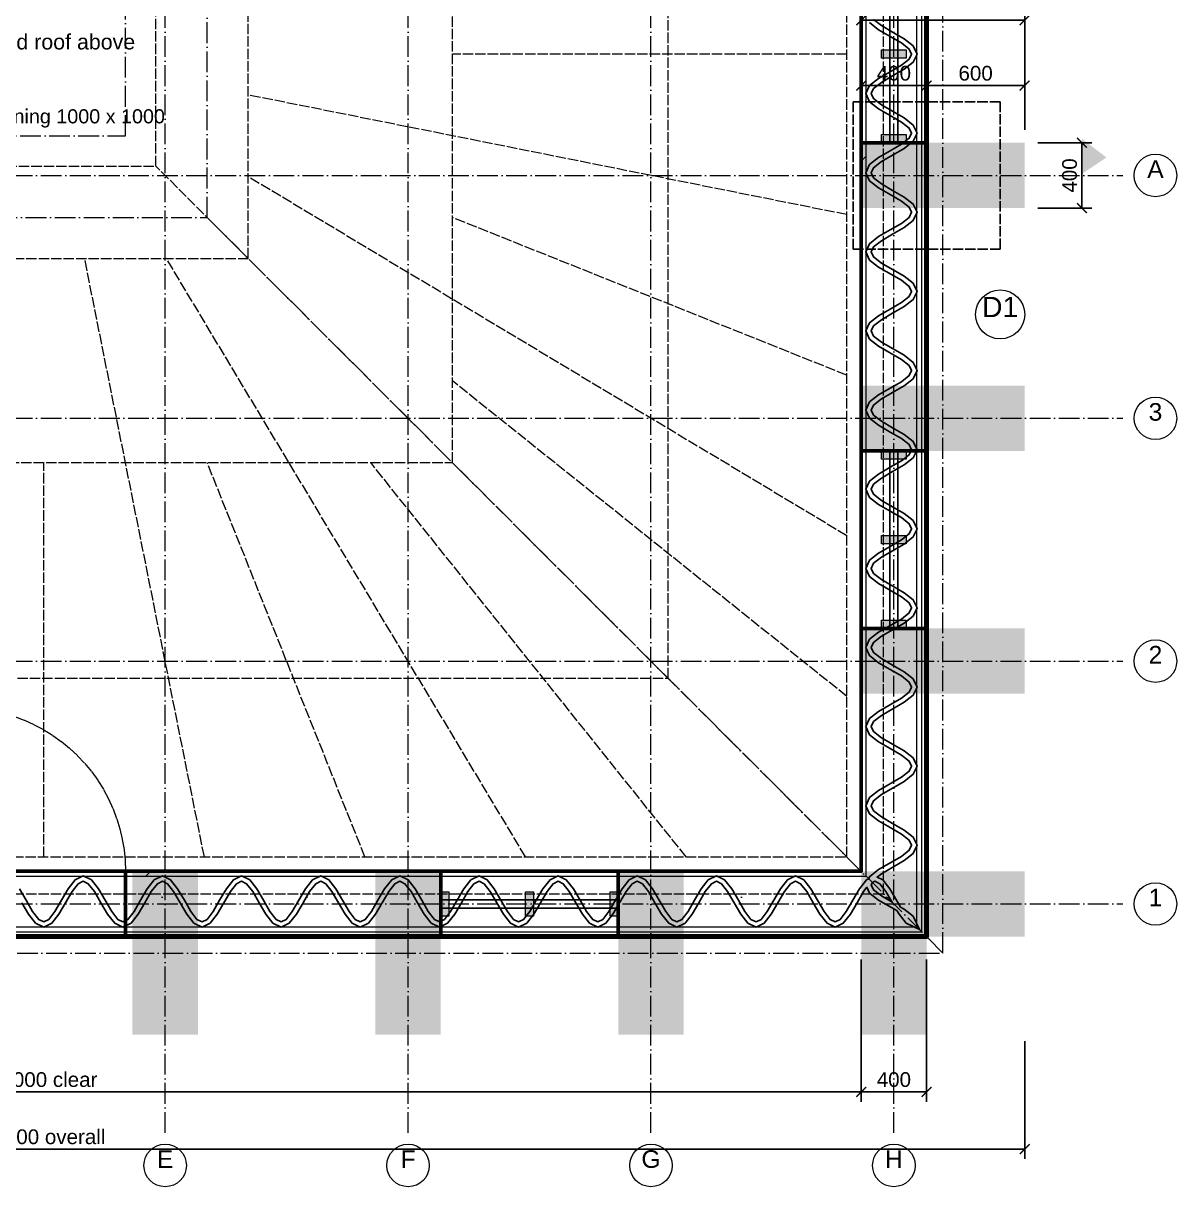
# Model space of a CAD drawing. Header units: millimetres. Extents: x 0 to 157872, y -2 to 14466.
# Drawn here: x 23955 to 31010, y 0 to 7118 of the extents above; entities that cross this region are included whole.
import ezdxf
from ezdxf.enums import TextEntityAlignment as Align

# ---------------------------------------------------------------- set-up
doc = ezdxf.new("R2010")
doc.units = ezdxf.units.MM
doc.linetypes.add('DASHDOT', pattern=[3.556, 2.54, -0.508, 0, -0.508])
doc.linetypes.add('DASHED', pattern=[1.524, 1.27, -0.254])
for name, color, linetype, lineweight in [('ANNOTATION', 4, 'CONTINUOUS', 18), ('BUTTRESS-SOLID', 7, 'CONTINUOUS', 25), ('DIMS', 3, 'CONTINUOUS', 18), ('HATCH-INSULATION', 7, 'Continuous', 9), ('HATCH-PRINTED', 7, 'CONTINUOUS', 9), ('HIDDEN-AXIS', 8, 'DASHED', 18), ('LINES', 7, 'CONTINUOUS', 25), ('OUTLINE-CUT', 7, 'CONTINUOUS', 50), ('OUTLINE-FINE', 7, 'CONTINUOUS', 25), ('PRINTED-BEAD', 7, 'CONTINUOUS', 25), ('TEXT', 7, 'CONTINUOUS', 18)]:
    doc.layers.add(name, color=color, linetype=linetype, lineweight=lineweight)
doc.styles.get("Standard").update_dxf_attribs({"font": 'arial.ttf'})
doc.dimstyles.new('PYR-1-50', dxfattribs={"dimscale": 50, "dimtxt": 1.8, "dimasz": 1.2, "dimexe": 1.2, "dimexo": 0.8, "dimgap": 0.6, "dimtad": 1, "dimdec": 0, "dimtxsty": 'Standard', "dimblk": 'ARCHTICK', "dimcen": 2.5, "dimclrd": 3, "dimclre": 3, "dimclrt": 7, "dimazin": 3, "dimtfac": 1, "dimtmove": 0, "dimatfit": 3})
pattern_1 = [(45, (0, 0), (-1425.35, 1425.35), [])]
pattern_2 = [(0, (0, 0), (442.913, 885.827), [0, -885.827])]

# ---------------------------------------------------------------- blocks, each defined once
blk = doc.blocks.new('_ARCHTICK')
at = {"color": 0, "linetype": 'BYBLOCK', "const_width": 0.15}
blk.add_lwpolyline([(-0.5, -0.5), (0.5, 0.5)], dxfattribs=at)

msp = doc.modelspace()

# ---------------------------------------------------------------- hatches: boundary and pattern name
at = {"layer": 'ANNOTATION', "ltscale": 50}
h = msp.add_hatch(color=7, dxfattribs=at)
h.dxf.hatch_style = 1
h.paths.add_polyline_path([(30430, 6197.1), (30430, 6412.1), (30580, 6297.1)])
at = {"layer": 'BUTTRESS-SOLID', "ltscale": 50}
h = msp.add_hatch(color=7, dxfattribs=at)
h.dxf.hatch_style = 1
h.paths.add_polyline_path([(29205, 6905), (29205, 6955), (29355, 6955), (29355, 6905)])
h = msp.add_hatch(color=7, dxfattribs=at)
h.dxf.hatch_style = 1
h.paths.add_polyline_path([(29205, 6387.1), (29205, 6437.1), (29355, 6437.1), (29355, 6387.1)])
h = msp.add_hatch(color=7, dxfattribs=at)
h.dxf.hatch_style = 1
h.paths.add_polyline_path([(30080, 5987.1), (29080, 5987.1), (29080, 6387.1), (29485, 6387.1), (30080, 6387.1)])
h = msp.add_hatch(color=7, dxfattribs=at)
h.dxf.hatch_style = 1
h.paths.add_polyline_path([(30080, 4501.4), (29485, 4501.4), (29080, 4501.4), (29080, 4901.4), (30080, 4901.4)])
h = msp.add_hatch(color=7, dxfattribs=at)
h.dxf.hatch_style = 1
h.paths.add_polyline_path([(29205, 4501.4), (29355, 4501.4), (29355, 4451.4), (29205, 4451.4)])
h = msp.add_hatch(color=7, dxfattribs=at)
h.dxf.hatch_style = 1
h.paths.add_polyline_path([(29205, 3983.6), (29355, 3983.6), (29355, 3933.6), (29205, 3933.6)])
h = msp.add_hatch(color=7, dxfattribs=at)
h.dxf.hatch_style = 1
h.paths.add_polyline_path([(29205, 3465.7), (29355, 3465.7), (29355, 3415.7), (29205, 3415.7)])
h = msp.add_hatch(color=7, dxfattribs=at)
h.dxf.hatch_style = 1
h.paths.add_polyline_path([(30080, 3415.7), (30080, 3015.7), (29080, 3015.7), (29080, 3415.7), (29485, 3415.7), (29485, 3415.7)])
h = msp.add_hatch(color=7, dxfattribs=at)
h.dxf.hatch_style = 1
h.paths.add_polyline_path([(24622.9, 930), (24622.9, 1930), (25022.9, 1930), (25022.9, 930)])
h = msp.add_hatch(color=7, dxfattribs=at)
h.dxf.hatch_style = 1
h.paths.add_polyline_path([(26508.6, 1930), (26508.6, 1525), (26508.6, 930), (26108.6, 930), (26108.6, 1930)])
h = msp.add_hatch(color=7, dxfattribs=at)
h.dxf.hatch_style = 1
h.paths.add_polyline_path([(27994.3, 1930), (27994.3, 930), (27594.3, 930), (27594.3, 1525), (27594.3, 1930)])
h = msp.add_hatch(color=7, dxfattribs=at)
h.dxf.hatch_style = 1
h.paths.add_polyline_path([(29080, 1530), (29080, 1930), (30080, 1930), (30080, 1530)])
h = msp.add_hatch(color=7, dxfattribs=at)
h.dxf.hatch_style = 1
h.paths.add_polyline_path([(29080, 930), (29080, 1930), (29480, 1930), (29480, 930)])
h = msp.add_hatch(color=7, dxfattribs=at)
h.dxf.hatch_style = 1
h.paths.add_polyline_path([(26558.6, 1805), (26558.6, 1655), (26508.6, 1655), (26508.6, 1805)])
h = msp.add_hatch(color=7, dxfattribs=at)
h.dxf.hatch_style = 1
h.paths.add_polyline_path([(27076.4, 1805), (27076.4, 1655), (27026.4, 1655), (27026.4, 1805)])
h = msp.add_hatch(color=7, dxfattribs=at)
h.dxf.hatch_style = 1
h.paths.add_polyline_path([(27594.3, 1805), (27594.3, 1655), (27544.3, 1655), (27544.3, 1805)])
at = {"layer": 'HATCH-INSULATION', "ltscale": 50}
h = msp.add_hatch(dxfattribs=at)
h.set_pattern_fill('DOTS', scale=23.622047)
h.set_pattern_definition(pattern_2)
h.paths.add_polyline_path([(29110, 6207.2), (29110, 6387.1), (29338.6, 6387.1), (29326.6, 6377.7), (29257.5, 6337.9), (29186.6, 6297), (29131.7, 6253.8)])
h = msp.add_hatch(dxfattribs=at)
h.set_pattern_fill('DOTS', scale=23.622047)
h.set_pattern_definition(pattern_2)
h.paths.add_polyline_path([(29420, 6387.1), (29420, 5965.1), (29398.3, 6011.7), (29343.4, 6055), (29272.5, 6095.8), (29203.4, 6135.6), (29155.8, 6173.1), (29141.5, 6203.9), (29155.8, 6234.6), (29203.4, 6272.1), (29272.5, 6311.9), (29343.4, 6352.8), (29387.1, 6387.1)])
h = msp.add_hatch(dxfattribs=at)
h.set_pattern_fill('DOTS', scale=23.622047)
h.set_pattern_definition(pattern_2)
h.paths.add_polyline_path([(29110, 5723.1), (29110, 6200.5), (29131.7, 6154), (29186.6, 6110.7), (29257.5, 6069.8), (29326.6, 6030), (29374.2, 5992.6), (29388.5, 5961.8), (29374.2, 5931), (29326.6, 5893.6), (29257.5, 5853.8), (29186.6, 5812.9), (29131.7, 5769.7)])
h = msp.add_hatch(dxfattribs=at)
h.set_pattern_fill('DOTS', scale=23.622047)
h.set_pattern_definition(pattern_2)
h.paths.add_polyline_path([(29420, 5481), (29398.3, 5527.6), (29343.4, 5570.9), (29203.4, 5651.5), (29155.8, 5689), (29141.5, 5719.8), (29155.8, 5750.5), (29203.4, 5788), (29272.5, 5827.8), (29343.4, 5868.7), (29398.3, 5911.9), (29420, 5958.5)])
h = msp.add_hatch(dxfattribs=at)
h.set_pattern_fill('DOTS', scale=23.622047)
h.set_pattern_definition(pattern_2)
h.paths.add_polyline_path([(29110, 5716.5), (29131.7, 5669.9), (29186.6, 5626.6), (29326.6, 5546), (29374.2, 5508.5), (29388.5, 5477.7), (29374.2, 5447), (29326.6, 5409.5), (29257.5, 5369.7), (29186.6, 5328.8), (29131.7, 5285.6), (29110, 5239)])
h = msp.add_hatch(dxfattribs=at)
h.set_pattern_fill('DOTS', scale=23.622047)
h.set_pattern_definition(pattern_2)
h.paths.add_polyline_path([(29420, 4997), (29398.3, 5043.5), (29343.4, 5086.8), (29203.4, 5167.5), (29155.8, 5204.9), (29141.5, 5235.7), (29155.8, 5266.5), (29203.4, 5303.9), (29272.5, 5343.7), (29343.4, 5384.6), (29398.3, 5427.8), (29420, 5474.4)])
h = msp.add_hatch(dxfattribs=at)
h.set_pattern_fill('DOTS', scale=23.622047)
h.set_pattern_definition(pattern_2)
h.paths.add_polyline_path([(29110, 5232.4), (29131.7, 5185.8), (29186.6, 5142.5), (29326.6, 5061.9), (29374.2, 5024.4), (29388.5, 4993.6), (29374.2, 4962.9), (29326.6, 4925.4), (29257.5, 4885.6), (29186.6, 4844.7), (29131.7, 4801.5), (29110, 4754.9)])
h = msp.add_hatch(dxfattribs=at)
h.set_pattern_fill('DOTS', scale=23.622047)
h.set_pattern_definition(pattern_2)
h.paths.add_polyline_path([(29420, 4990.3), (29420, 4512.9), (29398.3, 4559.5), (29343.4, 4602.7), (29272.5, 4643.6), (29203.4, 4683.4), (29155.8, 4720.8), (29141.5, 4751.6), (29155.8, 4782.4), (29203.4, 4819.8), (29272.5, 4859.6), (29343.4, 4900.5), (29398.3, 4943.7)])
h = msp.add_hatch(dxfattribs=at)
h.set_pattern_fill('DOTS', scale=23.622047)
h.set_pattern_definition(pattern_2)
h.paths.add_polyline_path([(29257.5, 4617.6), (29326.6, 4577.8), (29374.2, 4540.3), (29388.5, 4509.5), (29384.7, 4501.4), (29110, 4501.4), (29110, 4748.3), (29131.7, 4701.7), (29186.6, 4658.5)])
h = msp.add_hatch(dxfattribs=at)
h.set_pattern_fill('DOTS', scale=23.622047)
h.set_pattern_definition(pattern_2)
h.paths.add_polyline_path([(29417.8, 4501.4), (29420, 4506.2), (29420, 4501.4)])
h = msp.add_hatch(dxfattribs=at)
h.set_pattern_fill('DOTS', scale=23.622047)
h.set_pattern_definition(pattern_2)
h.paths.add_polyline_path([(29186.6, 3392.5), (29131.7, 3349.2), (29110, 3302.6), (29110, 3415.7), (29226.9, 3415.7)])
h = msp.add_hatch(dxfattribs=at)
h.set_pattern_fill('DOTS', scale=23.622047)
h.set_pattern_definition(pattern_2)
h.paths.add_polyline_path([(29398.3, 3107.2), (29343.4, 3150.4), (29272.5, 3191.3), (29203.4, 3231.1), (29155.8, 3268.5), (29141.5, 3299.3), (29155.8, 3330.1), (29203.4, 3367.5), (29287, 3415.7), (29420, 3415.7), (29420, 3060.6)])
h = msp.add_hatch(dxfattribs=at)
h.set_pattern_fill('DOTS', scale=23.622047)
h.set_pattern_definition(pattern_2)
h.paths.add_polyline_path([(29110, 3296), (29131.7, 3249.4), (29186.6, 3206.2), (29257.5, 3165.3), (29326.6, 3125.5), (29374.2, 3088), (29388.5, 3057.3), (29374.2, 3026.5), (29326.6, 2989), (29186.6, 2908.4), (29131.7, 2865.1), (29110, 2818.5)])
h = msp.add_hatch(dxfattribs=at)
h.set_pattern_fill('DOTS', scale=23.622047)
h.set_pattern_definition(pattern_2)
h.paths.add_polyline_path([(29420, 2576.5), (29398.3, 2623.1), (29343.4, 2666.3), (29272.5, 2707.2), (29203.4, 2747), (29155.8, 2784.5), (29141.5, 2815.2), (29155.8, 2846), (29203.4, 2883.5), (29343.4, 2964.1), (29398.3, 3007.4), (29420, 3054)])
h = msp.add_hatch(dxfattribs=at)
h.set_pattern_fill('DOTS', scale=23.622047)
h.set_pattern_definition(pattern_2)
h.paths.add_polyline_path([(29110, 2811.9), (29131.7, 2765.3), (29186.6, 2722.1), (29257.5, 2681.2), (29326.6, 2641.4), (29374.2, 2604), (29388.5, 2573.2), (29374.2, 2542.4), (29326.6, 2505), (29186.6, 2424.3), (29131.7, 2381), (29110, 2334.5)])
h = msp.add_hatch(dxfattribs=at)
h.set_pattern_fill('DOTS', scale=23.622047)
h.set_pattern_definition(pattern_2)
h.paths.add_polyline_path([(29420, 2092.4), (29398.3, 2139), (29343.4, 2182.2), (29272.5, 2223.1), (29203.4, 2262.9), (29155.8, 2300.4), (29141.5, 2331.1), (29155.8, 2361.9), (29203.4, 2399.4), (29343.4, 2480), (29398.3, 2523.3), (29420, 2569.9)])
h = msp.add_hatch(dxfattribs=at)
h.set_pattern_fill('DOTS', scale=23.622047)
h.set_pattern_definition(pattern_2)
h.paths.add_polyline_path([(29113, 1878.3), (29069.8, 1823.4), (29028.9, 1752.5), (28989.1, 1683.4), (28951.7, 1635.8), (28920.9, 1621.5), (28890.1, 1635.8), (28852.7, 1683.4), (28812.9, 1752.5), (28772, 1823.4), (28728.8, 1878.3), (28682.2, 1900), (29110, 1900), (29110, 2327.8), (29131.7, 2281.2), (29186.6, 2238), (29257.5, 2197.1), (29326.6, 2157.3), (29374.2, 2119.9), (29388.5, 2089.1), (29374.2, 2058.3), (29326.6, 2020.9), (29186.6, 1940.2), (29131.7, 1897), (29125.8, 1884.2)])
h = msp.add_hatch(dxfattribs=at)
h.set_pattern_fill('DOTS', scale=23.622047)
h.set_pattern_definition(pattern_2)
h.paths.add_polyline_path([(29420, 1608.3), (29398.3, 1654.9), (29343.4, 1698.1), (29320.8, 1711.2), (29297, 1752.5), (29256.1, 1823.4), (29212.9, 1878.3), (29177.4, 1894.8), (29203.4, 1915.3), (29343.4, 1996), (29398.3, 2039.2), (29420, 2085.8)])
h = msp.add_hatch(dxfattribs=at)
h.set_pattern_fill('DOTS', scale=23.622047)
h.set_pattern_definition(pattern_2)
h.paths.add_polyline_path([(24632.3, 1683.4), (24594.9, 1635.8), (24580, 1628.9), (24580, 1900), (24802.8, 1900), (24756.2, 1878.3), (24713, 1823.4), (24672.1, 1752.5)])
h = msp.add_hatch(dxfattribs=at)
h.set_pattern_fill('DOTS', scale=23.622047)
h.set_pattern_definition(pattern_2)
h.paths.add_polyline_path([(25044.9, 1590), (24580, 1590), (24580, 1595.9), (24614, 1611.7), (24657.2, 1666.6), (24698.1, 1737.5), (24737.9, 1806.6), (24775.4, 1854.2), (24806.1, 1868.5), (24836.9, 1854.2), (24874.4, 1806.6), (24914.2, 1737.5), (24955, 1666.6), (24998.3, 1611.7)])
h = msp.add_hatch(dxfattribs=at)
h.set_pattern_fill('DOTS', scale=23.622047)
h.set_pattern_definition(pattern_2)
h.paths.add_polyline_path([(24809.5, 1900), (25286.9, 1900), (25240.3, 1878.3), (25197.1, 1823.4), (25156.2, 1752.5), (25116.4, 1683.4), (25079, 1635.8), (25048.2, 1621.5), (25017.4, 1635.8), (24980, 1683.4), (24940.2, 1752.5), (24899.3, 1823.4), (24856, 1878.3)])
h = msp.add_hatch(dxfattribs=at)
h.set_pattern_fill('DOTS', scale=23.622047)
h.set_pattern_definition(pattern_2)
h.paths.add_polyline_path([(25529, 1590), (25051.5, 1590), (25098.1, 1611.7), (25141.3, 1666.6), (25182.2, 1737.5), (25222, 1806.6), (25259.5, 1854.2), (25290.2, 1868.5), (25321, 1854.2), (25358.5, 1806.6), (25398.3, 1737.5), (25439.1, 1666.6), (25482.4, 1611.7)])
h = msp.add_hatch(dxfattribs=at)
h.set_pattern_fill('DOTS', scale=23.622047)
h.set_pattern_definition(pattern_2)
h.paths.add_polyline_path([(25293.5, 1900), (25771, 1900), (25724.4, 1878.3), (25681.2, 1823.4), (25640.3, 1752.5), (25600.5, 1683.4), (25563, 1635.8), (25532.3, 1621.5), (25501.5, 1635.8), (25464, 1683.4), (25424.2, 1752.5), (25383.4, 1823.4), (25340.1, 1878.3)])
h = msp.add_hatch(dxfattribs=at)
h.set_pattern_fill('DOTS', scale=23.622047)
h.set_pattern_definition(pattern_2)
h.paths.add_polyline_path([(26013, 1590), (25535.6, 1590), (25582.2, 1611.7), (25625.4, 1666.6), (25666.3, 1737.5), (25706.1, 1806.6), (25743.5, 1854.2), (25774.3, 1868.5), (25805.1, 1854.2), (25842.5, 1806.6), (25882.3, 1737.5), (25923.2, 1666.6), (25966.5, 1611.7)])
h = msp.add_hatch(dxfattribs=at)
h.set_pattern_fill('DOTS', scale=23.622047)
h.set_pattern_definition(pattern_2)
h.paths.add_polyline_path([(25777.6, 1900), (26255.1, 1900), (26208.5, 1878.3), (26165.3, 1823.4), (26124.4, 1752.5), (26084.6, 1683.4), (26047.1, 1635.8), (26016.4, 1621.5), (25985.6, 1635.8), (25948.1, 1683.4), (25908.3, 1752.5), (25867.5, 1823.4), (25824.2, 1878.3)])
h = msp.add_hatch(dxfattribs=at)
h.set_pattern_fill('DOTS', scale=23.622047)
h.set_pattern_definition(pattern_2)
h.paths.add_polyline_path([(26497.1, 1590), (26019.7, 1590), (26066.3, 1611.7), (26109.5, 1666.6), (26150.4, 1737.5), (26190.2, 1806.6), (26227.6, 1854.2), (26258.4, 1868.5), (26289.2, 1854.2), (26326.6, 1806.6), (26366.4, 1737.5), (26407.3, 1666.6), (26450.5, 1611.7)])
h = msp.add_hatch(dxfattribs=at)
h.set_pattern_fill('DOTS', scale=23.622047)
h.set_pattern_definition(pattern_2)
h.paths.add_polyline_path([(26500.5, 1621.5), (26469.7, 1635.8), (26432.2, 1683.4), (26392.4, 1752.5), (26351.5, 1823.4), (26308.3, 1878.3), (26261.7, 1900), (26508.6, 1900), (26508.6, 1625.3)])
h = msp.add_hatch(dxfattribs=at)
h.set_pattern_fill('DOTS', scale=23.622047)
h.set_pattern_definition(pattern_2)
h.paths.add_polyline_path([(27617.5, 1823.4), (27594.3, 1783.1), (27594.3, 1900), (27707.4, 1900), (27660.8, 1878.3)])
h = msp.add_hatch(dxfattribs=at)
h.set_pattern_fill('DOTS', scale=23.622047)
h.set_pattern_definition(pattern_2)
h.paths.add_polyline_path([(27949.4, 1590), (27594.3, 1590), (27594.3, 1723), (27602.7, 1737.5), (27642.5, 1806.6), (27679.9, 1854.2), (27710.7, 1868.5), (27741.5, 1854.2), (27778.9, 1806.6), (27818.7, 1737.5), (27859.6, 1666.6), (27902.8, 1611.7)])
h = msp.add_hatch(dxfattribs=at)
h.set_pattern_fill('DOTS', scale=23.622047)
h.set_pattern_definition(pattern_2)
h.paths.add_polyline_path([(27714, 1900), (28191.5, 1900), (28144.9, 1878.3), (28101.6, 1823.4), (28060.8, 1752.5), (28021, 1683.4), (27983.5, 1635.8), (27952.7, 1621.5), (27922, 1635.8), (27884.5, 1683.4), (27844.7, 1752.5), (27803.8, 1823.4), (27760.6, 1878.3)])
h = msp.add_hatch(dxfattribs=at)
h.set_pattern_fill('DOTS', scale=23.622047)
h.set_pattern_definition(pattern_2)
h.paths.add_polyline_path([(28433.5, 1590), (27956, 1590), (28002.6, 1611.7), (28045.9, 1666.6), (28086.7, 1737.5), (28126.5, 1806.6), (28164, 1854.2), (28194.8, 1868.5), (28225.5, 1854.2), (28263, 1806.6), (28302.8, 1737.5), (28343.7, 1666.6), (28386.9, 1611.7)])
h = msp.add_hatch(dxfattribs=at)
h.set_pattern_fill('DOTS', scale=23.622047)
h.set_pattern_definition(pattern_2)
h.paths.add_polyline_path([(28198.1, 1900), (28675.5, 1900), (28629, 1878.3), (28585.7, 1823.4), (28544.8, 1752.5), (28505, 1683.4), (28467.6, 1635.8), (28436.8, 1621.5), (28406, 1635.8), (28368.6, 1683.4), (28328.8, 1752.5), (28287.9, 1823.4), (28244.7, 1878.3)])
h = msp.add_hatch(dxfattribs=at)
h.set_pattern_fill('DOTS', scale=23.622047)
h.set_pattern_definition(pattern_2)
h.paths.add_polyline_path([(28917.6, 1590), (28440.1, 1590), (28486.7, 1611.7), (28530, 1666.6), (28570.8, 1737.5), (28610.6, 1806.6), (28648.1, 1854.2), (28678.9, 1868.5), (28709.6, 1854.2), (28747.1, 1806.6), (28786.9, 1737.5), (28827.8, 1666.6), (28871, 1611.7)])
h = msp.add_hatch(dxfattribs=at)
h.set_pattern_fill('DOTS', scale=23.622047)
h.set_pattern_definition(pattern_2)
h.paths.add_polyline_path([(29163, 1868.5), (29193.7, 1854.2), (29231.2, 1806.6), (29268.9, 1741.1), (29203.4, 1778.8), (29155.8, 1816.3), (29141.5, 1847), (29148.3, 1861.7)])
h = msp.add_hatch(dxfattribs=at)
h.set_pattern_fill('DOTS', scale=23.622047)
h.set_pattern_definition(pattern_2)
h.paths.add_polyline_path([(28924.2, 1590), (28970.8, 1611.7), (29014, 1666.6), (29054.9, 1737.5), (29094.7, 1806.6), (29115.2, 1832.6), (29131.7, 1797.1), (29186.6, 1753.9), (29298.8, 1689.2), (29311.9, 1666.6), (29355.1, 1611.7), (29401.7, 1590)])
h = msp.add_hatch(dxfattribs=at)
h.set_pattern_fill('DOTS', scale=23.622047)
h.set_pattern_definition(pattern_2)
h.paths.add_polyline_path([(26503.8, 1590), (26508.6, 1592.2), (26508.6, 1590)])
at = {"layer": 'HATCH-PRINTED', "ltscale": 50}
h = msp.add_hatch(dxfattribs=at)
h.set_pattern_fill('ANSI31', scale=25.19685)
h.set_pattern_definition(pattern_1)
h.paths.add_polyline_path([(29108.5, 5719.8), (29110, 5716.5), (29110, 5239), (29108.5, 5235.7), (29110, 5232.4), (29110, 4754.9), (29108.5, 4751.6), (29110, 4748.3), (29110, 4501.4), (29080, 4501.4), (29080, 6387.1), (29110, 6387.1), (29110, 6207.2), (29108.5, 6203.9), (29110, 6200.5), (29110, 5723.1)])
h = msp.add_hatch(dxfattribs=at)
h.set_pattern_fill('ANSI31', scale=25.19685)
h.set_pattern_definition(pattern_1)
h.paths.add_polyline_path([(29420, 4997), (29420, 5474.4), (29421.5, 5477.7), (29420, 5481), (29420, 5958.5), (29421.5, 5961.8), (29420, 5965.1), (29420, 6387.1), (29480, 6387.1), (29480, 4501.4), (29420, 4501.4), (29420, 4506.2), (29421.5, 4509.5), (29420, 4512.9), (29420, 4990.3), (29421.5, 4993.6)])
h = msp.add_hatch(dxfattribs=at)
h.set_pattern_fill('ANSI31', scale=25.19685)
h.set_pattern_definition(pattern_1)
h.paths.add_polyline_path([(28920.9, 1588.5), (28924.2, 1590), (29401.7, 1590), (29435.9, 1574.1), (29420, 1608.3), (29420, 2085.8), (29421.5, 2089.1), (29420, 2092.4), (29420, 2569.9), (29421.5, 2573.2), (29420, 2576.5), (29420, 3054), (29421.5, 3057.3), (29420, 3060.6), (29420, 3415.7), (29480, 3415.7), (29480, 1530), (27594.3, 1530), (27594.3, 1590), (27949.4, 1590), (27952.7, 1588.5), (27956, 1590), (28433.5, 1590), (28436.8, 1588.5), (28440.1, 1590), (28917.6, 1590)])
h = msp.add_hatch(dxfattribs=at)
h.set_pattern_fill('ANSI31', scale=25.19685)
h.set_pattern_definition(pattern_1)
h.paths.add_polyline_path([(29080, 3415.7), (29110, 3415.7), (29110, 3302.6), (29108.5, 3299.3), (29110, 3296), (29110, 2818.5), (29108.5, 2815.2), (29110, 2811.9), (29110, 2334.5), (29108.5, 2331.1), (29110, 2327.8), (29110, 1900), (28682.2, 1900), (28678.9, 1901.5), (28675.5, 1900), (28198.1, 1900), (28194.8, 1901.5), (28191.5, 1900), (27714, 1900), (27710.7, 1901.5), (27707.4, 1900), (27594.3, 1900), (27594.3, 1930), (29080, 1930)])
h = msp.add_hatch(dxfattribs=at)
h.set_pattern_fill('ANSI31', scale=25.19685)
h.set_pattern_definition(pattern_1)
h.paths.add_polyline_path([(24809.5, 1900), (24806.1, 1901.5), (24802.8, 1900), (24580, 1900), (24580, 1930), (26508.6, 1930), (26508.6, 1900), (26261.7, 1900), (26258.4, 1901.5), (26255.1, 1900), (25777.6, 1900), (25774.3, 1901.5), (25771, 1900), (25293.5, 1900), (25290.2, 1901.5), (25286.9, 1900)])
h = msp.add_hatch(dxfattribs=at)
h.set_pattern_fill('ANSI31', scale=25.19685)
h.set_pattern_definition(pattern_1)
h.paths.add_polyline_path([(26016.4, 1588.5), (26019.7, 1590), (26497.1, 1590), (26500.5, 1588.5), (26503.8, 1590), (26508.6, 1590), (26508.6, 1530), (24580, 1530), (24580, 1590), (25044.9, 1590), (25048.2, 1588.5), (25051.5, 1590), (25529, 1590), (25532.3, 1588.5), (25535.6, 1590), (26013, 1590)])

# ---------------------------------------------------------------- linework, layer by layer
at = {"layer": 'ANNOTATION', "lineweight": 18, "ltscale": 50}
for centre, radius in [((30880, 6187.1), 130), ((29930, 5337.1), 150), ((30880, 4701.4), 130), ((30880, 3215.7), 130), ((30880, 1730), 130), ((24822.9, 130), 130), ((26308.6, 130), 130), ((27794.3, 130), 130), ((29280, 130), 130)]:
    msp.add_circle(centre, radius, dxfattribs=at)
at = {"layer": 'HIDDEN-AXIS', "linetype": 'DASHDOT', "lineweight": 13, "ltscale": 50}
for points in [[(24822.9, 330), (24822.9, 13530)], [(26308.6, 330), (26308.6, 13530)], [(27794.3, 330), (27794.3, 13530)], [(29280, 330), (29280, 13530)], [(17480, 6187.1), (30680, 6187.1)], [(17480, 4701.4), (30680, 4701.4)], [(17480, 3215.7), (30680, 3215.7)], [(17480, 1730), (30680, 1730)]]:
    msp.add_lwpolyline(points, dxfattribs=at)
at = {"layer": 'HIDDEN-AXIS', "linetype": 'DASHDOT', "lineweight": 20, "ltscale": 50}
for points in [[(18580, 1430), (29580, 1430), (29580, 12430), (18580, 12430), (18580, 1430)], [(23080, 5930), (25080, 5930), (25080, 7930), (23080, 7930), (23080, 5930)], [(23580, 6430), (24580, 6430), (24580, 7430), (23580, 7430), (23580, 6430)], [(29580, 1430), (25080, 5930)]]:
    msp.add_lwpolyline(points, dxfattribs=at)
at = {"layer": 'HIDDEN-AXIS', "linetype": 'DASHED', "lineweight": 20, "ltscale": 50}
for points in [[(18942.5, 1792.5), (29217.5, 1792.5), (29217.5, 12067.5), (18942.5, 12067.5), (18942.5, 1792.5)], [(19167.5, 2017.5), (28992.5, 2017.5), (28992.5, 11842.5), (19167.5, 11842.5), (19167.5, 2017.5)], [(20261.2, 3111.2), (27898.8, 3111.2), (27898.8, 10748.8), (20261.2, 10748.8), (20261.2, 3111.2)], [(21580, 4430), (26580, 4430), (26580, 9430), (21580, 9430), (21580, 4430)], [(22830, 5680), (25330, 5680), (25330, 8180), (22830, 8180), (22830, 5680)], [(23394.5, 6244.5), (24765.5, 6244.5), (24765.5, 7615.5), (23394.5, 7615.5), (23394.5, 6244.5)], [(28992.5, 6930), (26580, 6930)], [(28992.5, 5947.5), (25330, 6680)], [(28992.5, 2017.5), (24765.5, 6244.5)], [(28992.5, 3982.5), (25330, 6180)], [(28992.5, 4965), (26580, 5930)], [(25062.5, 2017.5), (24330, 5680)], [(27027.5, 2017.5), (24830, 5680)], [(28992.5, 3000), (26580, 4930)], [(24080, 2017.5), (24080, 4430)], [(26045, 2017.5), (25080, 4430)], [(28010, 2017.5), (26080, 4430)]]:
    msp.add_lwpolyline(points, dxfattribs=at)
at = {"layer": 'HIDDEN-AXIS', "linetype": 'DASHED', "lineweight": 25, "ltscale": 50}
msp.add_lwpolyline([(29030, 5737.1), (29930, 5737.1), (29930, 6637.1), (29030, 6637.1), (29030, 5737.1)], dxfattribs=at)
at = {"layer": 'HIDDEN-AXIS', "linetype": 'DASHDOT', "lineweight": 50, "ltscale": 50}
msp.add_lwpolyline([(30430, 6187.1), (30430, 6187.1)], dxfattribs=at)
at = {"layer": 'HIDDEN-AXIS', "linetype": 'DASHED', "lineweight": 15, "ltscale": 50}
msp.add_lwpolyline([(23901.4, 2876.9), (23962.7, 2853.9), (24022.3, 2826.9), (24080, 2796), (24135.6, 2761.5), (24188.8, 2723.4), (24239.3, 2681.8), (24287.1, 2637.1), (24331.8, 2589.3), (24373.4, 2538.8), (24411.5, 2485.6), (24446, 2430), (24476.9, 2372.3), (24503.9, 2312.7), (24526.9, 2251.4), (24545.9, 2188.8), (24560.8, 2125.1), (24571.4, 2060.5), (24577.9, 1995.4), (24580, 1930)], dxfattribs=at)
at = {"layer": 'LINES', "lineweight": 25, "ltscale": 50}
for points in [[(29255, 6387.1), (29255, 7472.9)], [(29305, 6387.1), (29305, 7472.9)], [(29255, 3415.7), (29255, 4501.4)], [(29305, 3415.7), (29305, 4501.4)], [(26508.6, 1755), (27594.3, 1755)], [(26508.6, 1705), (27594.3, 1705)]]:
    msp.add_lwpolyline(points, dxfattribs=at)
at = {"layer": 'LINES', "lineweight": 50, "ltscale": 50}
for points in [[(29080, 6387.1), (29480, 6387.1)], [(29080, 4501.4), (29480, 4501.4)], [(29080, 3415.7), (29480, 3415.7)], [(24580, 1930), (24580, 1530)], [(26508.6, 1930), (26508.6, 1530)], [(27594.3, 1930), (27594.3, 1530)]]:
    msp.add_lwpolyline(points, dxfattribs=at)
at = {"layer": 'OUTLINE-CUT', "lineweight": 100, "ltscale": 50}
msp.add_lwpolyline([(18680, 1530), (29480, 1530), (29480, 12330), (18680, 12330)], close=True, dxfattribs=at)
at = {"layer": 'OUTLINE-CUT', "lineweight": 50, "ltscale": 50}
msp.add_lwpolyline([(19080, 1930), (29080, 1930), (29080, 11930), (19080, 11930)], close=True, dxfattribs=at)
at = {"layer": 'OUTLINE-FINE', "lineweight": 9, "ltscale": 50}
msp.add_lwpolyline([(18710, 1560), (29450, 1560), (29450, 12300), (18710, 12300)], close=True, dxfattribs=at)
at = {"layer": 'OUTLINE-FINE', "lineweight": 15, "ltscale": 50}
for points in [[(18740, 1590), (29420, 1590), (29420, 12270), (18740, 12270)], [(19050, 1900), (29110, 1900), (29110, 11960), (19050, 11960)]]:
    msp.add_lwpolyline(points, close=True, dxfattribs=at)
at = {"layer": 'OUTLINE-FINE', "lineweight": 20, "ltscale": 50}
for points in [[(29205, 6905), (29205, 6955), (29355, 6955), (29355, 6905)], [(29205, 6387.1), (29205, 6437.1), (29355, 6437.1), (29355, 6387.1)], [(29205, 4451.4), (29205, 4501.4), (29355, 4501.4), (29355, 4451.4)], [(29205, 3933.6), (29205, 3983.6), (29355, 3983.6), (29355, 3933.6)], [(29205, 3415.7), (29205, 3465.7), (29355, 3465.7), (29355, 3415.7)], [(26508.6, 1805), (26558.6, 1805), (26558.6, 1655), (26508.6, 1655)], [(27026.4, 1805), (27076.4, 1805), (27076.4, 1655), (27026.4, 1655)], [(27544.3, 1805), (27594.3, 1805), (27594.3, 1655), (27544.3, 1655)]]:
    msp.add_lwpolyline(points, close=True, dxfattribs=at)
at = {"layer": 'PRINTED-BEAD', "lineweight": 25, "ltscale": 50}
for points in [[(23931.1, 1823.4), (23972, 1752.5), (24011.8, 1683.4), (24049.2, 1635.8), (24080, 1621.5), (24110.8, 1635.8), (24148.2, 1683.4), (24188, 1752.5), (24228.9, 1823.4), (24272.1, 1878.3), (24322, 1901.5), (24372, 1878.3), (24415.2, 1823.4), (24456.1, 1752.5), (24495.9, 1683.4), (24533.3, 1635.8), (24564.1, 1621.5), (24594.9, 1635.8), (24632.3, 1683.4), (24672.1, 1752.5), (24713, 1823.4), (24756.2, 1878.3), (24806.1, 1901.5), (24856, 1878.3), (24899.3, 1823.4), (24940.2, 1752.5), (24980, 1683.4), (25017.4, 1635.8), (25048.2, 1621.5), (25079, 1635.8), (25116.4, 1683.4), (25156.2, 1752.5), (25197.1, 1823.4), (25240.3, 1878.3), (25290.2, 1901.5), (25340.1, 1878.3), (25383.4, 1823.4), (25424.2, 1752.5), (25464, 1683.4), (25501.5, 1635.8), (25532.3, 1621.5), (25563, 1635.8), (25600.5, 1683.4), (25640.3, 1752.5), (25681.2, 1823.4), (25724.4, 1878.3), (25774.3, 1901.5), (25824.2, 1878.3), (25867.5, 1823.4), (25908.3, 1752.5), (25948.1, 1683.4), (25985.6, 1635.8), (26016.4, 1621.5), (26047.1, 1635.8), (26084.6, 1683.4), (26124.4, 1752.5), (26165.3, 1823.4), (26208.5, 1878.3), (26258.4, 1901.5), (26308.3, 1878.3), (26351.5, 1823.4), (26392.4, 1752.5), (26432.2, 1683.4), (26469.7, 1635.8), (26500.5, 1621.5), (26531.2, 1635.8), (26568.7, 1683.4), (26608.5, 1752.5), (26649.4, 1823.4), (26692.6, 1878.3), (26742.5, 1901.5), (26792.4, 1878.3), (26835.6, 1823.4), (26876.5, 1752.5), (26916.3, 1683.4), (26953.8, 1635.8), (26984.5, 1621.5), (27015.3, 1635.8), (27052.8, 1683.4), (27092.6, 1752.5), (27133.5, 1823.4), (27176.7, 1878.3), (27226.6, 1901.5), (27276.5, 1878.3), (27319.7, 1823.4), (27360.6, 1752.5), (27400.4, 1683.4), (27437.9, 1635.8), (27468.6, 1621.5), (27499.4, 1635.8), (27536.9, 1683.4), (27576.7, 1752.5), (27617.5, 1823.4), (27660.8, 1878.3), (27710.7, 1901.5), (27760.6, 1878.3), (27803.8, 1823.4), (27844.7, 1752.5), (27884.5, 1683.4), (27922, 1635.8), (27952.7, 1621.5), (27983.5, 1635.8), (28021, 1683.4), (28060.8, 1752.5), (28101.6, 1823.4), (28144.9, 1878.3), (28194.8, 1901.5), (28244.7, 1878.3), (28287.9, 1823.4), (28328.8, 1752.5), (28368.6, 1683.4), (28406, 1635.8), (28436.8, 1621.5), (28467.6, 1635.8), (28505, 1683.4), (28544.8, 1752.5), (28585.7, 1823.4), (28629, 1878.3), (28678.9, 1901.5), (28728.8, 1878.3), (28772, 1823.4), (28812.9, 1752.5), (28852.7, 1683.4), (28890.1, 1635.8), (28920.9, 1621.5), (28951.7, 1635.8), (28989.1, 1683.4), (29028.9, 1752.5), (29069.8, 1823.4), (29113, 1878.3), (29125.8, 1884.2), (29131.7, 1897), (29186.6, 1940.2), (29326.6, 2020.9), (29374.2, 2058.3), (29388.5, 2089.1), (29374.2, 2119.9), (29326.6, 2157.3), (29257.5, 2197.1), (29186.6, 2238), (29131.7, 2281.2), (29108.5, 2331.1), (29131.7, 2381), (29186.6, 2424.3), (29326.6, 2505), (29374.2, 2542.4), (29388.5, 2573.2), (29374.2, 2604), (29326.6, 2641.4), (29257.5, 2681.2), (29186.6, 2722.1), (29131.7, 2765.3), (29108.5, 2815.2), (29131.7, 2865.1), (29186.6, 2908.4), (29326.6, 2989), (29374.2, 3026.5), (29388.5, 3057.3), (29374.2, 3088), (29326.6, 3125.5), (29257.5, 3165.3), (29186.6, 3206.2), (29131.7, 3249.4), (29108.5, 3299.3), (29131.7, 3349.2), (29186.6, 3392.5), (29326.6, 3473.1), (29374.2, 3510.6), (29388.5, 3541.4), (29374.2, 3572.1), (29326.6, 3609.6), (29186.6, 3690.3), (29131.7, 3733.5), (29108.5, 3783.4), (29131.7, 3833.3), (29186.6, 3876.5), (29257.5, 3917.4), (29326.6, 3957.2), (29374.2, 3994.7), (29388.5, 4025.5), (29374.2, 4056.2), (29326.6, 4093.7), (29257.5, 4133.5), (29186.6, 4174.4), (29131.7, 4217.6), (29108.5, 4267.5), (29131.7, 4317.4), (29186.6, 4360.6), (29257.5, 4401.5), (29326.6, 4441.3), (29374.2, 4478.8), (29388.5, 4509.5), (29374.2, 4540.3), (29326.6, 4577.8), (29257.5, 4617.6), (29186.6, 4658.5), (29131.7, 4701.7), (29108.5, 4751.6), (29131.7, 4801.5), (29186.6, 4844.7), (29257.5, 4885.6), (29326.6, 4925.4), (29374.2, 4962.9), (29388.5, 4993.6), (29374.2, 5024.4), (29326.6, 5061.9), (29186.6, 5142.5), (29131.7, 5185.8), (29108.5, 5235.7), (29131.7, 5285.6), (29186.6, 5328.8), (29257.5, 5369.7), (29326.6, 5409.5), (29374.2, 5447), (29388.5, 5477.7), (29374.2, 5508.5), (29326.6, 5546), (29186.6, 5626.6), (29131.7, 5669.9), (29108.5, 5719.8), (29131.7, 5769.7), (29186.6, 5812.9), (29257.5, 5853.8), (29326.6, 5893.6), (29374.2, 5931), (29388.5, 5961.8), (29374.2, 5992.6), (29326.6, 6030), (29257.5, 6069.8), (29186.6, 6110.7), (29131.7, 6154), (29108.5, 6203.9), (29131.7, 6253.8), (29186.6, 6297), (29257.5, 6337.9), (29326.6, 6377.7), (29374.2, 6415.1), (29388.5, 6445.9), (29374.2, 6476.7), (29326.6, 6514.1), (29257.5, 6553.9), (29186.6, 6594.8), (29131.7, 6638), (29108.5, 6688), (29131.7, 6737.9), (29186.6, 6781.1), (29257.5, 6822), (29326.6, 6861.8), (29374.2, 6899.2), (29388.5, 6930), (29374.2, 6960.8), (29326.6, 6998.2), (29257.5, 7038), (29186.6, 7078.9), (29131.7, 7122.1)], [(29155.8, 7141.3), (29203.4, 7103.8), (29272.5, 7064), (29343.4, 7023.1), (29398.3, 6979.9), (29421.5, 6930), (29398.3, 6880.1), (29343.4, 6836.9), (29272.5, 6796), (29203.4, 6756.2), (29155.8, 6718.7), (29141.5, 6688), (29155.8, 6657.2), (29203.4, 6619.7), (29272.5, 6579.9), (29343.4, 6539), (29398.3, 6495.8), (29421.5, 6445.9), (29398.3, 6396), (29343.4, 6352.8), (29272.5, 6311.9), (29203.4, 6272.1), (29155.8, 6234.6), (29141.5, 6203.9), (29155.8, 6173.1), (29203.4, 6135.6), (29272.5, 6095.8), (29343.4, 6055), (29398.3, 6011.7), (29421.5, 5961.8), (29398.3, 5911.9), (29343.4, 5868.7), (29272.5, 5827.8), (29203.4, 5788), (29155.8, 5750.5), (29141.5, 5719.8), (29155.8, 5689), (29203.4, 5651.5), (29343.4, 5570.9), (29398.3, 5527.6), (29421.5, 5477.7), (29398.3, 5427.8), (29343.4, 5384.6), (29272.5, 5343.7), (29203.4, 5303.9), (29155.8, 5266.5), (29141.5, 5235.7), (29155.8, 5204.9), (29203.4, 5167.5), (29343.4, 5086.8), (29398.3, 5043.5), (29421.5, 4993.6), (29398.3, 4943.7), (29343.4, 4900.5), (29272.5, 4859.6), (29203.4, 4819.8), (29155.8, 4782.4), (29141.5, 4751.6), (29155.8, 4720.8), (29203.4, 4683.4), (29272.5, 4643.6), (29343.4, 4602.7), (29398.3, 4559.5), (29421.5, 4509.5), (29398.3, 4459.6), (29343.4, 4416.4), (29272.5, 4375.5), (29203.4, 4335.7), (29155.8, 4298.3), (29141.5, 4267.5), (29155.8, 4236.7), (29203.4, 4199.3), (29272.5, 4159.5), (29343.4, 4118.6), (29398.3, 4075.4), (29421.5, 4025.5), (29398.3, 3975.5), (29343.4, 3932.3), (29272.5, 3891.4), (29203.4, 3851.6), (29155.8, 3814.2), (29141.5, 3783.4), (29155.8, 3752.6), (29203.4, 3715.2), (29343.4, 3634.5), (29398.3, 3591.3), (29421.5, 3541.4), (29398.3, 3491.5), (29343.4, 3448.2), (29203.4, 3367.5), (29155.8, 3330.1), (29141.5, 3299.3), (29155.8, 3268.5), (29203.4, 3231.1), (29272.5, 3191.3), (29343.4, 3150.4), (29398.3, 3107.2), (29421.5, 3057.3), (29398.3, 3007.4), (29343.4, 2964.1), (29203.4, 2883.5), (29155.8, 2846), (29141.5, 2815.2), (29155.8, 2784.5), (29203.4, 2747), (29272.5, 2707.2), (29343.4, 2666.3), (29398.3, 2623.1), (29421.5, 2573.2), (29398.3, 2523.3), (29343.4, 2480), (29203.4, 2399.4), (29155.8, 2361.9), (29141.5, 2331.1), (29155.8, 2300.4), (29203.4, 2262.9), (29272.5, 2223.1), (29343.4, 2182.2), (29398.3, 2139), (29421.5, 2089.1), (29398.3, 2039.2), (29343.4, 1996), (29203.4, 1915.3), (29177.4, 1894.8), (29212.9, 1878.3), (29256.1, 1823.4), (29297, 1752.5), (29320.8, 1711.2), (29343.4, 1698.1), (29398.3, 1654.9), (29435.9, 1574.1), (29355.1, 1611.7), (29311.9, 1666.6), (29298.8, 1689.2), (29186.6, 1753.9), (29131.7, 1797.1), (29115.2, 1832.6), (29094.7, 1806.6), (29054.9, 1737.5), (29014, 1666.6), (28970.8, 1611.7), (28920.9, 1588.5), (28871, 1611.7), (28827.8, 1666.6), (28786.9, 1737.5), (28747.1, 1806.6), (28709.6, 1854.2), (28678.9, 1868.5), (28648.1, 1854.2), (28610.6, 1806.6), (28570.8, 1737.5), (28530, 1666.6), (28486.7, 1611.7), (28436.8, 1588.5), (28386.9, 1611.7), (28343.7, 1666.6), (28302.8, 1737.5), (28263, 1806.6), (28225.5, 1854.2), (28194.8, 1868.5), (28164, 1854.2), (28126.5, 1806.6), (28086.7, 1737.5), (28045.9, 1666.6), (28002.6, 1611.7), (27952.7, 1588.5), (27902.8, 1611.7), (27859.6, 1666.6), (27818.7, 1737.5), (27778.9, 1806.6), (27741.5, 1854.2), (27710.7, 1868.5), (27679.9, 1854.2), (27642.5, 1806.6), (27602.7, 1737.5), (27561.8, 1666.6), (27518.5, 1611.7), (27468.6, 1588.5), (27418.7, 1611.7), (27375.5, 1666.6), (27334.6, 1737.5), (27294.8, 1806.6), (27257.4, 1854.2), (27226.6, 1868.5), (27195.8, 1854.2), (27158.4, 1806.6), (27118.6, 1737.5), (27077.7, 1666.6), (27034.5, 1611.7), (26984.5, 1588.5), (26934.6, 1611.7), (26891.4, 1666.6), (26850.5, 1737.5), (26810.7, 1806.6), (26773.3, 1854.2), (26742.5, 1868.5), (26711.7, 1854.2), (26674.3, 1806.6), (26634.5, 1737.5), (26593.6, 1666.6), (26550.4, 1611.7), (26500.5, 1588.5), (26450.5, 1611.7), (26407.3, 1666.6), (26366.4, 1737.5), (26326.6, 1806.6), (26289.2, 1854.2), (26258.4, 1868.5), (26227.6, 1854.2), (26190.2, 1806.6), (26150.4, 1737.5), (26109.5, 1666.6), (26066.3, 1611.7), (26016.4, 1588.5), (25966.5, 1611.7), (25923.2, 1666.6), (25882.3, 1737.5), (25842.5, 1806.6), (25805.1, 1854.2), (25774.3, 1868.5), (25743.5, 1854.2), (25706.1, 1806.6), (25666.3, 1737.5), (25625.4, 1666.6), (25582.2, 1611.7), (25532.3, 1588.5), (25482.4, 1611.7), (25439.1, 1666.6), (25398.3, 1737.5), (25358.5, 1806.6), (25321, 1854.2), (25290.2, 1868.5), (25259.5, 1854.2), (25222, 1806.6), (25182.2, 1737.5), (25141.3, 1666.6), (25098.1, 1611.7), (25048.2, 1588.5), (24998.3, 1611.7), (24955, 1666.6), (24914.2, 1737.5), (24874.4, 1806.6), (24836.9, 1854.2), (24806.1, 1868.5), (24775.4, 1854.2), (24737.9, 1806.6), (24698.1, 1737.5), (24657.2, 1666.6), (24614, 1611.7), (24564.1, 1588.5), (24514.2, 1611.7), (24471, 1666.6), (24430.1, 1737.5), (24390.3, 1806.6), (24352.8, 1854.2), (24322, 1868.5), (24291.3, 1854.2), (24253.8, 1806.6), (24214, 1737.5), (24173.1, 1666.6), (24129.9, 1611.7), (24080, 1588.5), (24030.1, 1611.7), (23986.9, 1666.6), (23946, 1737.5)]]:
    msp.add_lwpolyline(points, dxfattribs=at)
msp.add_lwpolyline([(29268.9, 1741.1), (29231.2, 1806.6), (29193.7, 1854.2), (29163, 1868.5), (29148.3, 1861.7), (29141.5, 1847), (29155.8, 1816.3), (29203.4, 1778.8)], close=True, dxfattribs=at)

# ---------------------------------------------------------------- texts
at = {"layer": 'ANNOTATION', "ltscale": 50}
for s, height, p in [('A', 107.6, (30880, 6140.3)), ('D1', 124.2, (29930, 5283.1)), ('3', 107.6, (30880, 4654.6)), ('2', 107.6, (30880, 3168.9)), ('1', 107.6, (30880, 1683.2)), ('E', 107.6, (24822.9, 83.2)), ('F', 107.6, (26308.6, 83.2)), ('G', 107.6, (27794.3, 83.2)), ('H', 107.6, (29280, 83.2))]:
    msp.add_text(s, height=height, dxfattribs=at).set_placement(p, align=Align.BOTTOM_CENTER)
at = {"layer": 'TEXT', "ltscale": 50}
for s, height, p in [('pyramid roof above', 93.6, (24080, 6930)), ('crown opening 1000 x 1000', 86.4, (24080, 6480))]:
    msp.add_text(s, height=height, dxfattribs=at).set_placement(p, align=Align.BOTTOM_CENTER)

# ---------------------------------------------------------------- dimensions: what is measured, and where the dimension line sits
at = {"layer": 'DIMS'}
for base, p1, p2, text in [((29080, 7137.1), (29080, 6737.1), (30080, 6737.1), '<> from the inner face'), ((19080, 580), (19080, 1430), (29080, 1430), '<> clear'), ((18080, 230), (18080, 930), (30080, 930), '<> overall')]:
    msp.add_linear_dim(base=base, p1=p1, p2=p2, text=text, dimstyle='PYR-1-50', dxfattribs=at).render()
for base, p1, p2 in [((29080, 6737.1), (29080, 6427.1), (29480, 6427.1)), ((29480, 6737.1), (29480, 6427.1), (30080, 6427.1)), ((29080, 580), (29080, 1430), (29480, 1430))]:
    msp.add_linear_dim(base=base, p1=p1, p2=p2, dimstyle='PYR-1-50', dxfattribs=at).render()
msp.add_linear_dim(base=(30430, 5987.1), p1=(30120, 5987.1), p2=(30120, 6387.1), angle=90, dimstyle='PYR-1-50', dxfattribs=at).render()

doc.saveas('drawing.dxf')
